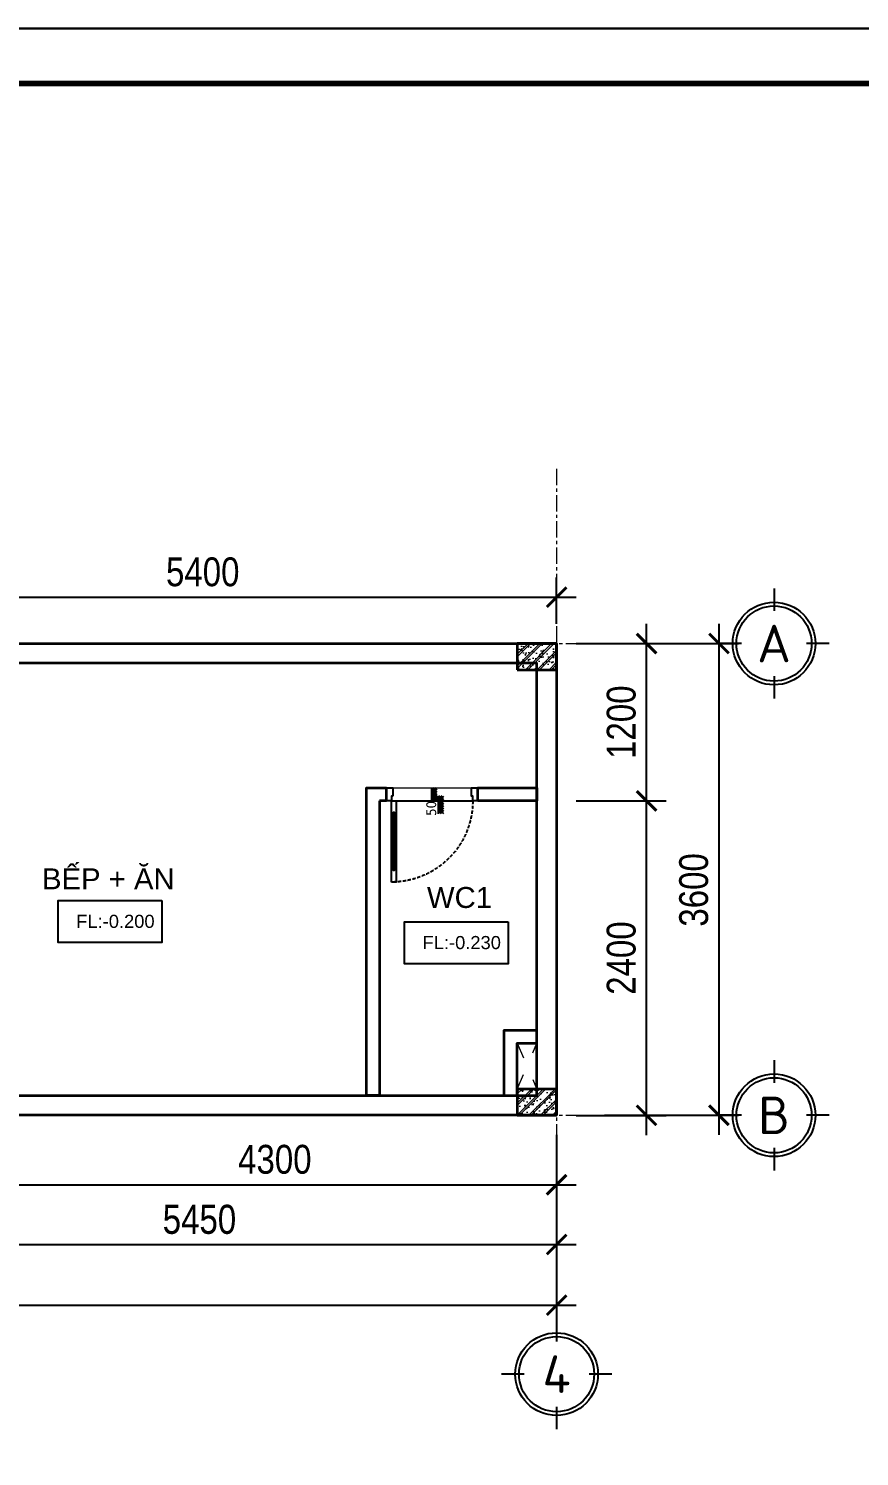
# Model space of a CAD drawing. Header units: inches. Extents: x 236662 to 497023, y -248575 to 81795.
# Drawn here: x 338433 to 344773, y -14396 to -3500 of the extents above; entities that cross this region are included whole.
import ezdxf
from ezdxf.enums import TextEntityAlignment as Align

# ---------------------------------------------------------------- set-up
doc = ezdxf.new("R2010")
doc.units = ezdxf.units.IN
doc.header["$LTSCALE"] = 10
doc.header["$MEASUREMENT"] = 0
for name, pattern in [('ACAD_ISO03W100', [30, 12, -18]), ('CENTER', [2, 1.25, -0.25, 0.25, -0.25]), ('DASHED2', [0.375, 0.25, -0.125]), ('HIDDEN', [0.375, 0.25, -0.125])]:
    doc.linetypes.add(name, pattern=pattern)
for name, color, linetype in [('01. HP_TEXT', 9, 'Continuous'), ('04. HP_CUA', 153, 'Continuous'), ('07. HP_KY HIEU @ 1', 43, 'Continuous'), ('08. HP_DIM', 118, 'Continuous'), ('TEXT', 2, 'Continuous')]:
    doc.layers.add(name, color=color, linetype=linetype)
for name, color, linetype, lineweight in [('02. HP_BE TONG', 1, 'Continuous', 35), ('03. HP_TUONG', 2, 'Continuous', 35), ('05. HP_TRUC', 251, 'CENTER', 5), ('06. HP_THAY 1', 134, 'Continuous', 15), ('06. HP_THAY 2', 147, 'Continuous', 13), ('09_HP_HATCH', 8, 'Continuous', 5), ('14. HP_OPENING', 250, 'ACAD_ISO03W100', 5)]:
    doc.layers.add(name, color=color, linetype=linetype, lineweight=lineweight)
doc.layers.add('Tpl_Bound', color=1, linetype='Continuous', plot=False)
doc.styles.add('BAOANNOTE', font='arial.ttf', dxfattribs={"width": 0.8})
doc.styles.add('ISOCP50', font='isocpeur.ttf')
doc.styles.get("Standard").update_dxf_attribs({"font": 'arial.ttf'})
doc.styles.add('Tahoma', font='tahoma.ttf')
doc.styles.add('TEXT (none)', font='arial.ttf')
doc.styles.add('text2', font='VHELVCN.TTF')
doc.dimstyles.new('AL-100', dxfattribs={"dimtxt": 220, "dimasz": 150, "dimexe": 150, "dimexo": 150, "dimgap": 80, "dimtad": 1, "dimdec": 0, "dimzin": 9, "dimtxsty": 'text2', "dimblk": 'ARCHTICK', "dimcen": 1, "dimdle": 150, "dimclrd": 256, "dimclre": 256, "dimclrt": 7, "dimadec": 0, "dimazin": 0, "dimtfac": 1, "dimtdec": 0, "dimtix": 1, "dimtmove": 2, "dimatfit": 3, "dimldrblk": 'ARCHTICK', "dimfxl": 1, "dimtolj": 1, "dimtzin": 0, "dimlwd": -1, "dimlwe": -1, "dimarcsym": 0})

# ---------------------------------------------------------------- blocks, each defined once
blk = doc.blocks.new('_ArchTick')
at = {"color": 0, "linetype": 'ByBlock', "const_width": 0.15}
blk.add_lwpolyline([(-0.5, -0.5), (0.5, 0.5)], dxfattribs=at)
blk = doc.blocks.new('*D914')
at = {"layer": '08. HP_DIM', "transparency": 16777216}
for p, q in [((337012, -11943), (337012, -12929)), ((342462, -11943), (342462, -12929)), ((336862, -12779), (342612, -12779))]:
    blk.add_line(p, q, dxfattribs=at)
at = {"layer": 'Defpoints', "color": 0, "transparency": 16777216}
for p in [(337012, -11793), (342462, -11793), (342462, -12779)]:
    blk.add_point(p, dxfattribs=at)
at = {"layer": '08. HP_DIM', "transparency": 16777216, "xscale": 150, "yscale": 150, "zscale": 150, "rotation": 180}
blk.add_blockref('_ArchTick', (337012, -12779), dxfattribs=at)
at = {"layer": '08. HP_DIM', "transparency": 16777216, "xscale": 150, "yscale": 150, "zscale": 150}
blk.add_blockref('_ArchTick', (342462, -12779), dxfattribs=at)
at = {"layer": '08. HP_DIM', "color": 7, "transparency": 16777216, "insert": (339737, -12587), "char_height": 220, "attachment_point": 5, "style": 'text2'}
blk.add_mtext('\\A1;5450', dxfattribs=at)
blk = doc.blocks.new('*D915')
at = {"layer": '08. HP_DIM', "transparency": 16777216}
for p, q in [((327462, -11943), (327462, -13392)), ((342462, -11943), (342462, -13392)), ((327312, -13242), (342612, -13242))]:
    blk.add_line(p, q, dxfattribs=at)
at = {"layer": 'Defpoints', "color": 0, "transparency": 16777216}
for p in [(327462, -11793), (342462, -11793), (342462, -13242)]:
    blk.add_point(p, dxfattribs=at)
at = {"layer": '08. HP_DIM', "transparency": 16777216, "xscale": 150, "yscale": 150, "zscale": 150, "rotation": 180}
blk.add_blockref('_ArchTick', (327462, -13242), dxfattribs=at)
at = {"layer": '08. HP_DIM', "transparency": 16777216, "xscale": 150, "yscale": 150, "zscale": 150}
blk.add_blockref('_ArchTick', (342462, -13242), dxfattribs=at)
at = {"layer": '08. HP_DIM', "color": 7, "transparency": 16777216, "insert": (334462, -13050), "char_height": 220, "attachment_point": 5, "style": 'text2'}
blk.add_mtext('\\A1;15000', dxfattribs=at)
blk = doc.blocks.new('*D918')
at = {"layer": '08. HP_DIM', "transparency": 16777216}
for p, q in [((338162, -11733), (338162, -12472)), ((342462, -11943), (342462, -12472)), ((338012, -12322), (342612, -12322))]:
    blk.add_line(p, q, dxfattribs=at)
at = {"layer": 'Defpoints', "color": 0, "transparency": 16777216}
for p in [(338162, -11583), (342462, -11793), (342462, -12322)]:
    blk.add_point(p, dxfattribs=at)
at = {"layer": '08. HP_DIM', "transparency": 16777216, "xscale": 150, "yscale": 150, "zscale": 150, "rotation": 180}
blk.add_blockref('_ArchTick', (338162, -12322), dxfattribs=at)
at = {"layer": '08. HP_DIM', "transparency": 16777216, "xscale": 150, "yscale": 150, "zscale": 150}
blk.add_blockref('_ArchTick', (342462, -12322), dxfattribs=at)
at = {"layer": '08. HP_DIM', "color": 7, "transparency": 16777216, "insert": (340312, -12130), "char_height": 220, "attachment_point": 5, "style": 'text2'}
blk.add_mtext('\\A1;4300', dxfattribs=at)
blk = doc.blocks.new('grid test1')
at = {"ltscale": 20}
for p, q in [((0, 440), (0, 260)), ((-260, 0), (-440, 0)), ((440, 0), (260, 0)), ((0, -260), (0, -440))]:
    blk.add_line(p, q, dxfattribs=at)
at = {"color": 251, "ltscale": 20, "true_color": 0x636466}
for radius in [330, 300]:
    blk.add_circle((0, 0), radius, dxfattribs=at)
at = {"layer": '01. HP_TEXT', "color": 2, "ltscale": 20, "true_color": 0xf1eb1f, "style": 'ISOCP50'}
blk.add_attdef('GRID', text='', height=300, dxfattribs=at).set_placement((-37, 0), align=Align.MIDDLE_CENTER)
blk = doc.blocks.new('zcsadsdasd3')
at = {"layer": '05. HP_TRUC', "ltscale": 10}
for p, q in [((0, 4933), (0, -1554)), ((-15930, 3600), (1239, 3600)), ((-15930, 0), (1239, 0))]:
    blk.add_line(p, q, dxfattribs=at)
at = {"layer": '07. HP_KY HIEU @ 1', "ltscale": 20}
ref = blk.add_blockref('grid test1', (1659, 3600), dxfattribs=dict(at, xscale=0.9555000001564621, yscale=0.9555000001564621, zscale=0.9555000001564621))
ref.add_attrib('GRID', 'A', dxfattribs={"layer": 'TEXT', "ltscale": 20, "height": 287, "style": 'ISOCP50'}).set_placement((1659, 3600), align=Align.MIDDLE_CENTER)
ref = blk.add_blockref('grid test1', (1659, 0), dxfattribs=dict(at, xscale=0.9555000001564621, yscale=0.9555000001564621, zscale=0.9555000001564621))
ref.add_attrib('GRID', 'B', dxfattribs={"layer": 'TEXT', "ltscale": 20, "height": 287, "style": 'ISOCP50'}).set_placement((1659, 0), align=Align.MIDDLE_CENTER)
ref = blk.add_blockref('grid test1', (0, -1975), dxfattribs=dict(at, xscale=0.9555000001564621, yscale=0.9555000001564621, zscale=0.9555000001564621))
ref.add_attrib('GRID', '4', dxfattribs={"layer": 'TEXT', "ltscale": 20, "height": 287, "style": 'ISOCP50'}).set_placement((0, -1975), align=Align.MIDDLE_CENTER)
blk = doc.blocks.new('*D939')
at = {"layer": '08. HP_DIM', "transparency": 16777216}
for p, q in [((343148, -11943), (343148, -9243)), ((342612, -9393), (343298, -9393)), ((342612, -11793), (343298, -11793))]:
    blk.add_line(p, q, dxfattribs=at)
at = {"layer": 'Defpoints', "color": 0, "transparency": 16777216}
for p in [(342462, -9393), (343148, -9393), (342462, -11793)]:
    blk.add_point(p, dxfattribs=at)
at = {"layer": '08. HP_DIM', "transparency": 16777216, "xscale": 150, "yscale": 150, "zscale": 150}
for p, rotation in [((343148, -9393), 90), ((343148, -11793), 270)]:
    blk.add_blockref('_ArchTick', p, dxfattribs=dict(at, rotation=rotation))
at = {"layer": '08. HP_DIM', "color": 7, "transparency": 16777216, "insert": (342956, -10593), "char_height": 220, "attachment_point": 5, "rotation": 90, "style": 'text2'}
blk.add_mtext('\\A1;2400', dxfattribs=at)
blk = doc.blocks.new('*D940')
at = {"layer": '08. HP_DIM', "transparency": 16777216}
for p, q in [((343148, -9543), (343148, -8043)), ((342612, -8193), (343298, -8193)), ((342612, -9393), (343298, -9393))]:
    blk.add_line(p, q, dxfattribs=at)
at = {"layer": 'Defpoints', "color": 0, "transparency": 16777216}
for p in [(342462, -8193), (343148, -8193), (342462, -9393)]:
    blk.add_point(p, dxfattribs=at)
at = {"layer": '08. HP_DIM', "transparency": 16777216, "xscale": 150, "yscale": 150, "zscale": 150}
for p, rotation in [((343148, -8193), 90), ((343148, -9393), 270)]:
    blk.add_blockref('_ArchTick', p, dxfattribs=dict(at, rotation=rotation))
at = {"layer": '08. HP_DIM', "color": 7, "transparency": 16777216, "insert": (342956, -8793), "char_height": 220, "attachment_point": 5, "rotation": 90, "style": 'text2'}
blk.add_mtext('\\A1;1200', dxfattribs=at)
blk = doc.blocks.new('KHUNG TEN A-3')
at = {"layer": '02. HP_BE TONG', "color": 1, "const_width": 0.5}
blk.add_lwpolyline([(15, 5), (415, 5), (415, 292), (15, 292)], close=True, dxfattribs=at)
at = {"layer": '06. HP_THAY 1'}
blk.add_lwpolyline([(0, 297), (420, 297), (420, 0), (0, 0)], close=True, dxfattribs=at)
at = {"layer": 'Defpoints'}
blk.add_lwpolyline([(0, 0), (420, 0), (420, 297), (0, 297)], close=True, dxfattribs=at)
blk = doc.blocks.new('*D1342')
at = {"layer": '08. HP_DIM', "transparency": 16777216}
for p, q in [((1239, 150), (1239, -3750)), ((365, 0), (1389, 0)), ((365, -3600), (1389, -3600))]:
    blk.add_line(p, q, dxfattribs=at)
at = {"layer": 'Defpoints', "color": 0, "transparency": 16777216}
for p in [(215, 0), (215, -3600), (1239, -3600)]:
    blk.add_point(p, dxfattribs=at)
at = {"layer": '08. HP_DIM', "transparency": 16777216, "xscale": 150, "yscale": 150, "zscale": 150}
for p, rotation in [((1239, 0), 90), ((1239, -3600), 270)]:
    blk.add_blockref('_ArchTick', p, dxfattribs=dict(at, rotation=rotation))
at = {"layer": '08. HP_DIM', "color": 7, "transparency": 16777216, "insert": (1047, -1880), "char_height": 220, "attachment_point": 5, "rotation": 90, "style": 'text2'}
blk.add_mtext('\\A1;3600', dxfattribs=at)
blk = doc.blocks.new('*D1345')
at = {"layer": '08. HP_DIM', "transparency": 16777216}
for p, q in [((-5450, -3750), (-5450, -4736)), ((0, -3750), (0, -4736)), ((-5600, -4586), (150, -4586))]:
    blk.add_line(p, q, dxfattribs=at)
at = {"layer": 'Defpoints', "color": 0, "transparency": 16777216}
for p in [(-5450, -3600), (0, -3600), (0, -4586)]:
    blk.add_point(p, dxfattribs=at)
at = {"layer": '08. HP_DIM', "transparency": 16777216, "xscale": 150, "yscale": 150, "zscale": 150, "rotation": 180}
blk.add_blockref('_ArchTick', (-5450, -4586), dxfattribs=at)
at = {"layer": '08. HP_DIM', "transparency": 16777216, "xscale": 150, "yscale": 150, "zscale": 150}
blk.add_blockref('_ArchTick', (0, -4586), dxfattribs=at)
at = {"layer": '08. HP_DIM', "color": 7, "transparency": 16777216, "insert": (-2725, -4396), "char_height": 220, "attachment_point": 5, "style": 'text2'}
blk.add_mtext('\\A1;5450', dxfattribs=at)
blk = doc.blocks.new('*D1346')
at = {"layer": '08. HP_DIM', "transparency": 16777216}
for p, q in [((-15000, -3750), (-15000, -5199)), ((0, -3750), (0, -5199)), ((-15150, -5049), (150, -5049))]:
    blk.add_line(p, q, dxfattribs=at)
at = {"layer": 'Defpoints', "color": 0, "transparency": 16777216}
for p in [(-15000, -3600), (0, -3600), (0, -5049)]:
    blk.add_point(p, dxfattribs=at)
at = {"layer": '08. HP_DIM', "transparency": 16777216, "xscale": 150, "yscale": 150, "zscale": 150, "rotation": 180}
blk.add_blockref('_ArchTick', (-15000, -5049), dxfattribs=at)
at = {"layer": '08. HP_DIM', "transparency": 16777216, "xscale": 150, "yscale": 150, "zscale": 150}
blk.add_blockref('_ArchTick', (0, -5049), dxfattribs=at)
at = {"layer": '08. HP_DIM', "color": 7, "transparency": 16777216, "insert": (-8000, -4857), "char_height": 220, "attachment_point": 5, "style": 'text2'}
blk.add_mtext('\\A1;15000', dxfattribs=at)
blk = doc.blocks.new('COT')
at = {"layer": '09_HP_HATCH'}
h = blk.add_hatch(dxfattribs=at)
h.set_pattern_fill('CHAU-01', color=256, scale=15, pattern_type=2)
h.set_pattern_definition([(50, (-55276.965, -37444.2), (107.58903, -9.41282), [11.25, -123.75]), (355, (-55276.97, -37444.2), (-20.8127, 112.82882), [9, -99]), (100.4514, (-55268, -37444.99), (86.7764, 103.41593), [9.56103, -105.17132]), (46.1842, (-55276.97, -37414.2), (160.08616, -24.82785), [16.875, -185.625]), (96.6356, (-55263.62, -37416.27), (140.1994, 146.11768), [14.34154, -157.75695]), (351.1842, (-55276.97, -37414.2), (140.1993, 146.1178), [13.5, -148.5]), (21, (-55261.965, -37421.7), (89.53606, -60.39283), [11.25, -123.75]), (326, (-55261.97, -37421.7), (36.4973, 108.7725), [9, -99]), (71.4514, (-55254.5, -37426.73), (126.0334, 48.37957), [9.56103, -105.17132]), (37.5, (-55276.965, -37444.2), (1.823978, 49.934078), [0, -97.8, 0, -100.5, 0, -99.375]), (7.5, (-55276.965, -37444.2), (39.46043, 59.161757), [0, -57.3, 0, -95.55, 0, -37.875]), (327.5, (-55310.415, -37444.2), (80.073365, -3.38323), [0, -37.5, 0, -117, 0, -155.25]), (317.5, (-55325.415, -37444.2), (87.477925, 15.01575), [0, -48.75, 0, -77.7, 0, -110.25]), (45, (-55276.965, -37444.2), (-45.07806, 45.07806), []), (45, (-55276.965, -37425.827), (-45.07806, 45.07806), [])])
h.paths.add_polyline_path([(0, -200), (300, -200), (300, 0), (0, 0)])
at = {"layer": '02. HP_BE TONG'}
blk.add_lwpolyline([(0, -200), (300, -200), (300, 0), (0, 0)], close=True, dxfattribs=at)
blk = doc.blocks.new('ádasdwdczxzc')
at = {"layer": '03. HP_TUONG'}
for p in [(-300, 3600), (-300, 200)]:
    blk.add_blockref('COT', p, dxfattribs=at)
blk = doc.blocks.new('Level mark - Plan 2')
blk.add_lwpolyline([(12.53, 0.4), (12.53, 3.6), (4.64, 3.6), (4.64, 0.4)], close=True)
at = {"style": 'BAOANNOTE', "flags": 8}
blk.add_attdef('FL%%P0.000', text='', height=2, dxfattribs=at).set_placement((9, 2), align=Align.MIDDLE_CENTER)
blk = doc.blocks.new('Step Symbol - Metric')
h = blk.add_hatch()
h.set_pattern_fill('_USER', color=0, angle=45, style=0, pattern_type=0)
h.set_pattern_definition([(45, (0, 4), (-0.70711, 0.70711), [])])
h.paths.add_polyline_path([(8, 0), (8, -3), (-3, -3), (-3, 1), (-8, 1), (-8, 4), (0, 4), (0, 0)])
at = {"color": 0}
blk.add_lwpolyline([(8, 0), (0, 0), (0, 4), (-8, 4)], dxfattribs=at)
blk.add_attdef('Step', (2, 2), '', height=3, dxfattribs=at)
blk = doc.blocks.new('*U33')
at = {"ltscale": 100}
for p, q in [((40, 620), (40, 200)), ((75, 200), (75, 620))]:
    blk.add_line(p, q, dxfattribs=at)
at = {"color": 8, "ltscale": 100}
blk.add_line((40, 100), (660, 100), dxfattribs=at)
at = {"ltscale": 100}
for points in [[(40, 720), (40, 620), (52, 620), (52, 630), (62, 630), (62, 620), (75, 620), (75, 720)], [(62, 200), (62, 190), (52, 190), (52, 200), (40, 200), (40, 100), (75, 100), (75, 200)], [(50, 65), (40, 65), (40, 100), (0, 100), (0, 0), (50, 0)], [(700, 100), (660, 100), (660, 65), (650, 65), (650, 0), (700, 0)]]:
    blk.add_lwpolyline(points, close=True, dxfattribs=at)
at = {"color": 8, "ltscale": 100}
blk.add_lwpolyline([(62, 630), (52, 630), (52, 190), (62, 190)], close=True, dxfattribs=at)
at = {"color": 8, "linetype": 'HIDDEN', "ltscale": 10}
blk.add_arc((40, 100), 620, 360, 90, dxfattribs=at)
blk = doc.blocks.new('*U284')
for p, q in [((50, 0), (2450, 0)), ((105, 100), (572.5, 100)), ((105, 65), (572.5, 65)), ((712.5, 100), (1180, 100)), ((712.5, 65), (1180, 65)), ((1787.5, 100), (1320, 100)), ((1787.5, 65), (1320, 65)), ((2395, 100), (1927.5, 100)), ((2395, 65), (1927.5, 65))]:
    blk.add_line(p, q)
for points in [[(50, 65), (50, 0), (0, 0), (0, 100), (35, 100), (35, 65)], [(95, 78.5), (105, 78.5), (105, 65), (35, 65), (35, 100), (105, 100), (105, 86.5), (95, 86.5)], [(642.5, 65), (572.5, 65), (572.5, 78.5), (582.5, 78.5), (582.5, 86.5), (572.5, 86.5), (572.5, 100), (642.5, 100)], [(702.5, 78.5), (712.5, 78.5), (712.5, 65), (642.5, 65), (642.5, 100), (712.5, 100), (712.5, 86.5), (702.5, 86.5)], [(1250, 65), (1180, 65), (1180, 78.5), (1190, 78.5), (1190, 86.5), (1180, 86.5), (1180, 100), (1250, 100)], [(1250, 65), (1320, 65), (1320, 78.5), (1310, 78.5), (1310, 86.5), (1320, 86.5), (1320, 100), (1250, 100)], [(1797.5, 78.5), (1787.5, 78.5), (1787.5, 65), (1857.5, 65), (1857.5, 100), (1787.5, 100), (1787.5, 86.5), (1797.5, 86.5)], [(1857.5, 65), (1927.5, 65), (1927.5, 78.5), (1917.5, 78.5), (1917.5, 86.5), (1927.5, 86.5), (1927.5, 100), (1857.5, 100)], [(2405, 78.5), (2395, 78.5), (2395, 65), (2465, 65), (2465, 100), (2395, 100), (2395, 86.5), (2405, 86.5)], [(2450, 65), (2450, 0), (2500, 0), (2500, 100), (2465, 100), (2465, 65)]]:
    blk.add_lwpolyline(points, close=True)
at = {"color": 8}
for points in [[(95, 86.5), (95, 78.5), (582.5, 78.5), (582.5, 86.5)], [(702.5, 86.5), (702.5, 78.5), (1190, 78.5), (1190, 86.5)], [(1797.5, 86.5), (1797.5, 78.5), (1310, 78.5), (1310, 86.5)], [(2405, 86.5), (2405, 78.5), (1917.5, 78.5), (1917.5, 86.5)]]:
    blk.add_lwpolyline(points, close=True, dxfattribs=at)
blk = doc.blocks.new('CUATNAG1')
at = {"layer": '04. HP_CUA', "const_width": 25}
for points in [[(-14975, 3000), (-14875, 3000), (-14875, 3025), (-14975, 3025)], [(-14979, 575), (-14879, 575), (-14879, 600), (-14979, 600)]]:
    blk.add_lwpolyline(points, close=True, dxfattribs=at)
at = {"layer": '04. HP_CUA', "linetype": 'DASHED2', "ltscale": 50, "const_width": 25}
blk.add_lwpolyline([(-14925, 3000), (-14929, 600)], dxfattribs=at)
at = {"layer": '04. HP_CUA', "rotation": 90}
blk.add_blockref('*U284', (-14700, 550), dxfattribs=at)
at = {"layer": '04. HP_CUA', "xscale": -1, "rotation": 180}
blk.add_blockref('*U33', (-1300, 2500), dxfattribs=at)
blk = doc.blocks.new('*D986')
at = {"layer": '08. HP_DIM', "transparency": 16777216}
for p, q in [((337062, -8243), (337062, -7689)), ((342462, -8043), (342462, -7689)), ((336912, -7839), (342612, -7839))]:
    blk.add_line(p, q, dxfattribs=at)
at = {"layer": 'Defpoints', "color": 0, "transparency": 16777216}
for p in [(342462, -7839), (342462, -8193, -312), (337062, -8393, -312)]:
    blk.add_point(p, dxfattribs=at)
at = {"layer": '08. HP_DIM', "transparency": 16777216, "xscale": 150, "yscale": 150, "zscale": 150, "rotation": 180}
blk.add_blockref('_ArchTick', (337062, -7839), dxfattribs=at)
at = {"layer": '08. HP_DIM', "transparency": 16777216, "xscale": 150, "yscale": 150, "zscale": 150}
blk.add_blockref('_ArchTick', (342462, -7839), dxfattribs=at)
at = {"layer": '08. HP_DIM', "color": 7, "transparency": 16777216, "insert": (339762, -7647), "char_height": 220, "attachment_point": 5, "style": 'text2'}
blk.add_mtext('\\A1;5400', dxfattribs=at)
blk = doc.blocks.new('mb tang 1')
at = {"layer": '03. HP_TUONG'}
for points in [[(-15000, -550), (-15000, 0), (0, 0), (0, -3600), (-15000, -3600), (-15000, -3050)], [(-14700, -3050), (-14700, -3450), (-150, -3450), (-150, -150), (-14700, -150), (-14700, -550)], [(-1350, -1200), (-1350, -3450), (-1450, -3450), (-1450, -1100), (-1350, -1100)], [(-1350, -1100), (-1300, -1100), (-1300, -1200), (-1350, -1200)], [(-400, -3450), (-400, -2950), (-150, -2950)], [(-300, -3450), (-300, -3050), (-150, -3050)]]:
    blk.add_lwpolyline(points, dxfattribs=at)
blk.add_lwpolyline([(-600, -1200), (-600, -1100), (-150, -1100), (-150, -1200)], close=True, dxfattribs=at)
at = {"layer": '06. HP_THAY 2'}
blk.add_lwpolyline([(-1300, -1100), (-600, -1100), (-600, -1200), (-1300, -1200)], close=True, dxfattribs=at)
at = {"layer": '14. HP_OPENING'}
for p, q in [((-300, -3050), (-150, -3400)), ((-300, -3400), (-150, -3050))]:
    blk.add_line(p, q, dxfattribs=at)
ref = blk.add_blockref('Level mark - Plan 2', (-4266.2, -1921), dxfattribs=dict(xscale=-100, yscale=100, zscale=100, rotation=180))
ref.add_attrib('FL%%P0.000', 'FL:-0.200', dxfattribs={"height": 100, "style": 'BAOANNOTE'}).set_placement((-3366.2, -2119.7), align=Align.MIDDLE_CENTER)
ref = blk.add_blockref('Level mark - Plan 2', (-1623.8, -2083), dxfattribs=dict(xscale=-100, yscale=100, zscale=100, rotation=180))
ref.add_attrib('FL%%P0.000', 'FL:-0.230', dxfattribs={"height": 100, "style": 'BAOANNOTE'}).set_placement((-723.8, -2281.7), align=Align.MIDDLE_CENTER)
at = {"layer": '07. HP_KY HIEU @ 1'}
ref = blk.add_blockref('Step Symbol - Metric', (-900.7, -1200), dxfattribs=dict(at, xscale=-12.50000000000001, yscale=12.50000000000001, zscale=12.5, rotation=90))
ref.add_attrib('Step', '50', (-919.1, -1314.3), dxfattribs={"layer": '0', "color": 7, "height": 75, "rotation": 90, "style": 'Tahoma'})
at = {"layer": '08. HP_DIM'}
blk.add_blockref('ádasdwdczxzc', (0, -3600), dxfattribs=at)
at = {"layer": '01. HP_TEXT', "style": 'TEXT (none)'}
for s, p in [('BẾP + ĂN', (-3926.1, -1875.4)), ('WC1', (-989.2, -2017.6))]:
    blk.add_text(s, height=159.88, dxfattribs=at).set_placement(p)
at = {"layer": '08. HP_DIM'}
dim = blk.add_linear_dim(base=(1239.1, -3600), p1=(215, 0), p2=(215, -3600), angle=90, dimstyle='AL-100', dxfattribs=at)
dim.commit()
dim.dimension.update_dxf_attribs({"geometry": '*D1342', "text_midpoint": (1046.7, -1880), "dimtype": 160})
dim = blk.add_linear_dim(base=(0, -5049.1), p1=(-15000, -3600), p2=(0, -3600), dimstyle='AL-100', dxfattribs=at)
dim.commit()
dim.dimension.update_dxf_attribs({"geometry": '*D1346', "text_midpoint": (-8000, -4856.8), "dimtype": 160})
dim = blk.add_linear_dim(base=(0, -4586.3), p1=(-5450, -3600), p2=(0, -3600), dimstyle='AL-100', dxfattribs=at)
dim.commit()
dim.dimension.update_dxf_attribs({"geometry": '*D1345', "text_midpoint": (-2725, -4396.3)})

msp = doc.modelspace()

# ---------------------------------------------------------------- linework, layer by layer
at = {"layer": 'Tpl_Bound', "color": 1}
msp.add_lwpolyline([(317662, -28403.8), (317662, -3500.1), (353071.4, -3500.1), (353071.4, -28403.8)], close=True, dxfattribs=at)

# ---------------------------------------------------------------- block references
at = {"color": 1, "xscale": 83.85096877510341, "yscale": 83.85096877510341, "zscale": 83.85096877510341}
msp.add_blockref('KHUNG TEN A-3', (317662, -28403.8, 10.3), dxfattribs=at)
msp.add_blockref('mb tang 1', (342461.9, -8192.8, 6.3))
at = {"layer": '08. HP_DIM'}
for name in ['zcsadsdasd3', 'CUATNAG1']:
    msp.add_blockref(name, (342461.9, -11792.8, 6.3), dxfattribs=at)

# ---------------------------------------------------------------- dimensions: what is measured, and where the dimension line sits
for base, p1, p2, picture, middle in [((342461.9, -7838.9, 318.6), (337061.9, -8392.8, 6.3), (342461.9, -8192.8, 6.3), '*D986', (339761.9, -7646.5, 318.6)), ((342461.9, -12321.9, 6.3), (338161.9, -11583.5, 6.3), (342461.9, -11792.8, 6.3), '*D918', (340311.9, -12129.5, 6.3)), ((342461.9, -12779.1, 6.3), (337011.9, -11792.8, 6.3), (342461.9, -11792.8, 6.3), '*D914', (339736.9, -12586.7, 6.3))]:
    dim = msp.add_linear_dim(base=base, p1=p1, p2=p2, dimstyle='AL-100', dxfattribs=at)
    dim.commit()
    dim.dimension.update_dxf_attribs({"geometry": picture, "text_midpoint": middle})
for base, p1, p2, picture, middle in [((343148.2, -8192.8, 6.3), (342461.9, -9392.8, 6.3), (342461.9, -8192.8, 6.3), '*D940', (342955.8, -8792.8, 6.3)), ((343148.2, -9392.8, 6.3), (342461.9, -11792.8, 6.3), (342461.9, -9392.8, 6.3), '*D939', (342955.8, -10592.8, 6.3))]:
    dim = msp.add_linear_dim(base=base, p1=p1, p2=p2, angle=90, dimstyle='AL-100', dxfattribs=at)
    dim.commit()
    dim.dimension.update_dxf_attribs({"geometry": picture, "text_midpoint": middle})
dim = msp.add_linear_dim(base=(342461.9, -13241.9, 6.3), p1=(327461.9, -11792.8, 6.3), p2=(342461.9, -11792.8, 6.3), dimstyle='AL-100', dxfattribs=at)
dim.commit()
dim.dimension.update_dxf_attribs({"geometry": '*D915', "text_midpoint": (334461.9, -13049.6, 6.3), "dimtype": 160})

doc.saveas('drawing.dxf')
